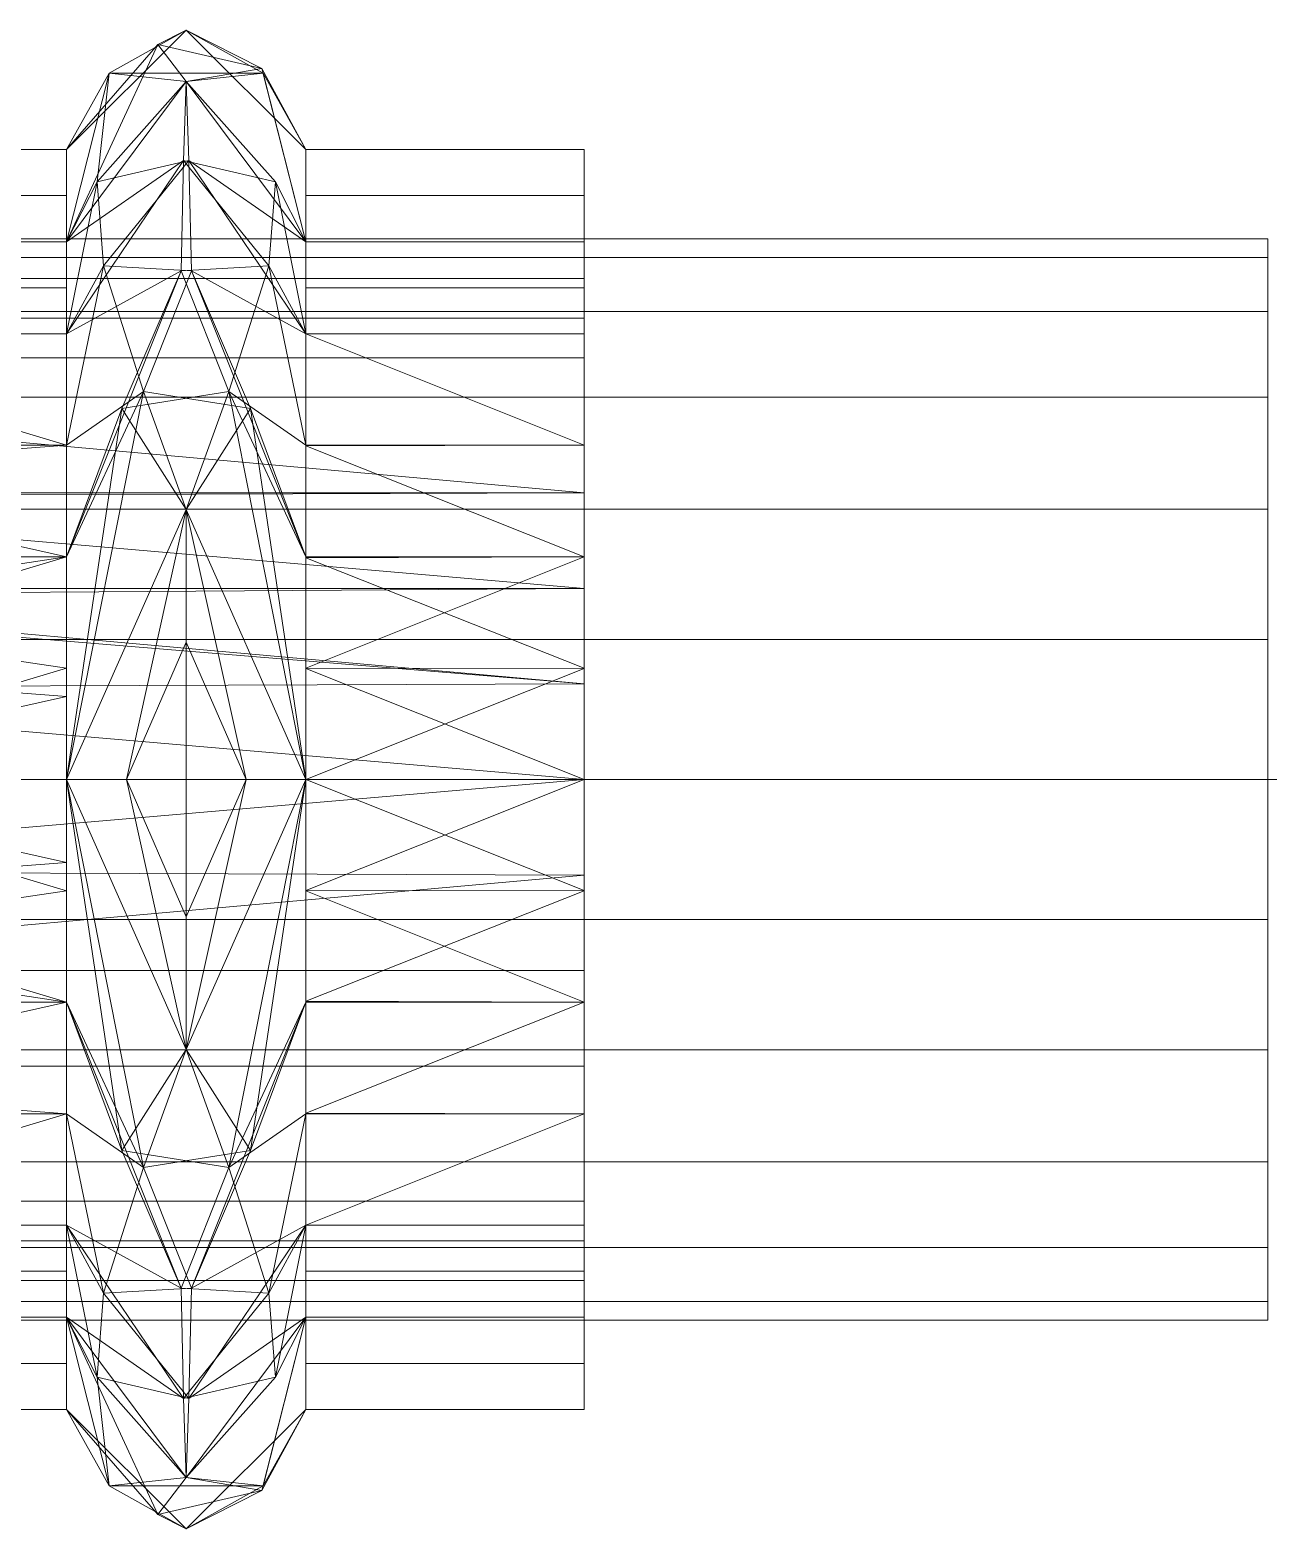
# Model space of a CAD drawing. Header units: inches. Extents: x -3325 to -59, y 5 to 733.
# Drawn here: x -284.154 to -282.648, y 474.831 to 476.655 of the extents above; entities that cross this region are included whole.
import ezdxf

# ---------------------------------------------------------------- set-up
doc = ezdxf.new("R2010")
doc.units = ezdxf.units.IN
doc.header["$MEASUREMENT"] = 0
doc.layers.add('P-PIPE', color=10, linetype='Continuous', lineweight=9)

# ---------------------------------------------------------------- blocks, each defined once
blk = doc.blocks.new('Victaulic-VicPress316-Elbow 90-45deg Style P568_P571 - Standard-523083-06 - Fifth Level')
at = {"layer": 'P-PIPE'}
mesh = blk.add_polyface(dxfattribs=at)
corners = [(-0.7665, 3.1815), (-0.542, 3.1815, 0.542), (0, 3.1815, 0.7665), (0.542, 3.1815, 0.542), (0.7665, 3.1815), (0.7665, 3.52), (0.542, 3.52, 0.542), (0, 3.52, 0.7665), (-0.542, 3.52, 0.542), (-0.7665, 3.52), (0.6548, 3.1815, 0.2698), (0.6542, 3.52, 0.271), (0.5981, 3.52, 0.4065), (0.271, 3.1815, 0.6542), (0.271, 3.52, 0.6542), (0.1355, 3.52, 0.7104), (-0.6542, 3.1815, 0.271), (-0.6542, 3.52, 0.271), (-0.7106, 3.52, 0.1349), (-0.271, 3.52, 0.6542), (-0.271, 3.1815, 0.6542), (-0.1355, 3.1815, 0.7104), (0.7104, 3.52, 0.1355), (0.7106, 3.1815, 0.1349), (0.5984, 3.1815, 0.4059), (0.4065, 3.1815, 0.5981), (0.4065, 3.52, 0.5981), (0.1355, 3.1815, 0.7104), (-0.5981, 3.1815, 0.4065), (-0.5981, 3.52, 0.4065), (-0.7104, 3.1815, 0.1355), (-0.4065, 3.52, 0.5981), (-0.4065, 3.1815, 0.5981), (-0.1355, 3.52, 0.7104)]
mesh.append_faces([[corners[k] for k in face] for face in [(5, 23, 4)]], dxfattribs={"vtx0": -1})
mesh.append_faces([[corners[k] for k in face] for face in [(22, 10, 23), (12, 3, 24), (18, 0, 30), (10, 22, 11), (24, 11, 12), (30, 17, 18)]], dxfattribs={"vtx0": -1, "vtx2": -1})
mesh.append_faces([[corners[k] for k in face] for face in [(12, 6, 3), (24, 10, 11), (30, 16, 17), (5, 22, 23)]], dxfattribs={"vtx1": -1, "vtx2": -1})
mesh.append_faces([[corners[k] for k in face] for face in [(2, 27, 15, 7), (6, 26, 25, 3), (7, 33, 21, 2), (29, 17, 16, 28), (8, 29, 28, 1), (1, 32, 31, 8), (27, 13, 14, 15), (26, 14, 13, 25), (32, 20, 19, 31), (33, 19, 20, 21)]], dxfattribs={"vtx1": -1, "vtx3": -1})
mesh.append_faces([[corners[k] for k in face] for face in [(18, 9, 0)]], dxfattribs={"vtx2": -1})
mesh = blk.add_polyface(dxfattribs=at)
corners = [(0.7665, 3.1815), (0.542, 3.1815, -0.542), (0, 3.1815, -0.7665), (-0.542, 3.1815, -0.542), (-0.7665, 3.1815), (-0.7665, 3.52), (-0.542, 3.52, -0.542), (0, 3.52, -0.7665), (0.542, 3.52, -0.542), (0.7665, 3.52), (-0.6548, 3.1815, -0.2698), (-0.6542, 3.52, -0.271), (-0.5981, 3.52, -0.4065), (-0.271, 3.1815, -0.6542), (-0.271, 3.52, -0.6542), (-0.1355, 3.52, -0.7104), (0.6542, 3.1815, -0.271), (0.6542, 3.52, -0.271), (0.7106, 3.52, -0.1349), (0.271, 3.52, -0.6542), (0.271, 3.1815, -0.6542), (0.1355, 3.1815, -0.7104), (-0.7104, 3.52, -0.1355), (-0.7106, 3.1815, -0.1349), (-0.5984, 3.1815, -0.4059), (-0.4065, 3.1815, -0.5981), (-0.4065, 3.52, -0.5981), (-0.1355, 3.1815, -0.7104), (0.5981, 3.1815, -0.4065), (0.5981, 3.52, -0.4065), (0.7104, 3.1815, -0.1355), (0.4065, 3.52, -0.5981), (0.4065, 3.1815, -0.5981), (0.1355, 3.52, -0.7104)]
mesh.append_faces([[corners[k] for k in face] for face in [(5, 23, 4)]], dxfattribs={"vtx0": -1})
mesh.append_faces([[corners[k] for k in face] for face in [(22, 10, 23), (18, 0, 30), (12, 3, 24), (10, 22, 11), (24, 11, 12), (30, 17, 18)]], dxfattribs={"vtx0": -1, "vtx2": -1})
mesh.append_faces([[corners[k] for k in face] for face in [(12, 6, 3), (24, 10, 11), (30, 16, 17), (5, 22, 23)]], dxfattribs={"vtx1": -1, "vtx2": -1})
mesh.append_faces([[corners[k] for k in face] for face in [(15, 7, 2, 27), (26, 14, 13, 25), (6, 26, 25, 3), (7, 33, 21, 2), (8, 29, 28, 1), (29, 17, 16, 28), (1, 32, 31, 8), (27, 13, 14, 15), (32, 20, 19, 31), (33, 19, 20, 21)]], dxfattribs={"vtx1": -1, "vtx3": -1})
mesh.append_faces([[corners[k] for k in face] for face in [(18, 9, 0)]], dxfattribs={"vtx2": -1})
mesh = blk.add_polyface(dxfattribs=at)
corners = [(-0.7665, 3.52), (-0.542, 3.52, 0.542), (0, 3.52, 0.7665), (0.542, 3.52, 0.542), (0.7665, 3.52), (0.6575, 3.52), (0.4649, 3.52, 0.4649), (0, 3.52, 0.6575), (-0.4649, 3.52, 0.4649), (-0.6575, 3.52)]
mesh.append_faces([[corners[k] for k in face] for face in [(8, 1, 2, 7)]], dxfattribs={"vtx0": -1, "vtx2": -1})
mesh.append_faces([[corners[k] for k in face] for face in [(2, 3, 6, 7)]], dxfattribs={"vtx1": -1, "vtx3": -1})
mesh.append_faces([[corners[k] for k in face] for face in [(9, 0, 1, 8)]], dxfattribs={"vtx2": -1})
mesh.append_faces([[corners[k] for k in face] for face in [(3, 4, 5, 6)]], dxfattribs={"vtx3": -1})
mesh = blk.add_polyface(dxfattribs=at)
corners = [(0.7665, 3.52), (0.542, 3.52, -0.542), (0, 3.52, -0.7665), (-0.542, 3.52, -0.542), (-0.7665, 3.52), (-0.6575, 3.52), (-0.4649, 3.52, -0.4649), (0, 3.52, -0.6575), (0.4649, 3.52, -0.4649), (0.6575, 3.52)]
mesh.append_faces([[corners[k] for k in face] for face in [(1, 8, 9, 0)]], dxfattribs={"vtx0": -1})
mesh.append_faces([[corners[k] for k in face] for face in [(8, 1, 2, 7)]], dxfattribs={"vtx0": -1, "vtx2": -1})
mesh.append_faces([[corners[k] for k in face] for face in [(6, 7, 2, 3)]], dxfattribs={"vtx1": -1, "vtx3": -1})
mesh.append_faces([[corners[k] for k in face] for face in [(3, 4, 5, 6)]], dxfattribs={"vtx3": -1})
mesh = blk.add_polyface(dxfattribs=at)
corners = [(-0.6575, 3.52), (-0.4649, 3.52, 0.4649), (0, 3.52, 0.6575), (0.4649, 3.52, 0.4649), (0.6575, 3.52), (0.6575, 2.221), (0.4649, 2.221, 0.4649), (0, 2.221, 0.6575), (-0.4649, 2.221, 0.4649), (-0.6575, 2.221), (0.2325, 3.52, 0.5612), (0.2325, 2.221, 0.5612), (0.3487, 2.221, 0.5131), (0.565, 2.221, 0.2234), (0.5612, 3.52, 0.2325), (0.5131, 3.52, 0.3487), (-0.5612, 3.52, 0.2325), (-0.5612, 2.221, 0.2325), (-0.5131, 2.221, 0.3487), (-0.2325, 3.52, 0.5612), (-0.2325, 2.221, 0.5612), (-0.1162, 2.221, 0.6094), (0.1162, 3.52, 0.6094), (0.1162, 2.221, 0.6094), (0.3487, 3.52, 0.5131), (0.6112, 2.221, 0.1117), (0.6094, 3.52, 0.1162), (0.5149, 2.221, 0.3442), (-0.6112, 2.221, 0.1117), (-0.6094, 3.52, 0.1162), (-0.5131, 3.52, 0.3487), (-0.3487, 2.221, 0.5131), (-0.3487, 3.52, 0.5131), (-0.1162, 3.52, 0.6094)]
mesh.append_faces([[corners[k] for k in face] for face in [(27, 14, 13), (15, 6, 3), (28, 29, 17)]], dxfattribs={"vtx0": -1, "vtx1": -1})
mesh.append_faces([[corners[k] for k in face] for face in [(3, 6, 12, 24), (28, 0, 29), (27, 15, 14), (11, 10, 24, 12)]], dxfattribs={"vtx0": -1, "vtx2": -1})
mesh.append_faces([[corners[k] for k in face] for face in [(26, 4, 25), (29, 16, 17), (14, 26, 13), (25, 13, 26), (27, 6, 15)]], dxfattribs={"vtx1": -1, "vtx2": -1})
mesh.append_faces([[corners[k] for k in face] for face in [(19, 33, 21, 20), (22, 10, 11, 23), (8, 18, 30, 1), (33, 2, 7, 21), (23, 7, 2, 22), (32, 19, 20, 31), (16, 30, 18, 17), (1, 32, 31, 8)]], dxfattribs={"vtx1": -1, "vtx3": -1})
mesh.append_faces([[corners[k] for k in face] for face in [(4, 5, 25), (28, 9, 0)]], dxfattribs={"vtx2": -1})
mesh = blk.add_polyface(dxfattribs=at)
corners = [(0.6575, 3.52), (0.4649, 3.52, -0.4649), (0, 3.52, -0.6575), (-0.4649, 3.52, -0.4649), (-0.6575, 3.52), (-0.6575, 2.221), (-0.4649, 2.221, -0.4649), (0, 2.221, -0.6575), (0.4649, 2.221, -0.4649), (0.6575, 2.221), (-0.5612, 3.52, -0.2325), (-0.5612, 2.221, -0.2325), (-0.6112, 2.221, -0.1117), (-0.2325, 2.221, -0.5612), (-0.2325, 3.52, -0.5612), (-0.1162, 3.52, -0.6094), (0.5612, 3.52, -0.2325), (0.5612, 2.221, -0.2325), (0.5131, 2.221, -0.3487), (0.2325, 3.52, -0.5612), (0.2325, 2.221, -0.5612), (0.1162, 2.221, -0.6094), (-0.5131, 3.52, -0.3487), (-0.5131, 2.221, -0.3487), (-0.6094, 3.52, -0.1162), (-0.3487, 3.52, -0.5131), (-0.3487, 2.221, -0.5131), (-0.1162, 2.221, -0.6094), (0.6112, 2.221, -0.1117), (0.6094, 3.52, -0.1162), (0.5131, 3.52, -0.3487), (0.3487, 2.221, -0.5131), (0.3487, 3.52, -0.5131), (0.1162, 3.52, -0.6094)]
mesh.append_faces([[corners[k] for k in face] for face in [(28, 29, 17)]], dxfattribs={"vtx0": -1, "vtx1": -1})
mesh.append_faces([[corners[k] for k in face] for face in [(11, 10, 24), (28, 0, 29)]], dxfattribs={"vtx0": -1, "vtx2": -1})
mesh.append_faces([[corners[k] for k in face] for face in [(29, 16, 17), (24, 4, 12), (12, 11, 24)]], dxfattribs={"vtx1": -1, "vtx2": -1})
mesh.append_faces([[corners[k] for k in face] for face in [(8, 18, 30, 1), (23, 6, 3, 22), (27, 7, 2, 15), (26, 13, 14, 25), (22, 10, 11, 23), (6, 26, 25, 3), (19, 33, 21, 20), (33, 2, 7, 21), (13, 27, 15, 14), (16, 30, 18, 17), (32, 19, 20, 31), (1, 32, 31, 8)]], dxfattribs={"vtx1": -1, "vtx3": -1})
mesh.append_faces([[corners[k] for k in face] for face in [(4, 5, 12), (28, 9, 0)]], dxfattribs={"vtx2": -1})
mesh = blk.add_polyface(dxfattribs=at)
corners = [(-0.7665, 2.8905), (-0.542, 2.8905, 0.542), (0, 2.8905, 0.7665), (0.542, 2.8905, 0.542), (0.7665, 2.8905), (0.912, 3.036), (0.7665, 3.1815), (0.542, 3.1815, 0.542), (0, 3.1815, 0.7665), (-0.542, 3.1815, 0.542), (-0.7665, 3.1815), (-0.912, 3.036), (0.8508, 3.036, 0.3284), (0.6542, 3.1815, 0.271), (0.6699, 3.0423, 0.6186), (0.3329, 3.036, 0.8491), (0.6542, 2.8905, 0.271), (-0.8508, 3.036, 0.3284), (-0.6542, 2.8905, 0.271), (-0.6699, 3.0297, 0.6186), (-0.3329, 3.036, 0.8491), (-0.6542, 3.1815, 0.271), (0.8392, 2.9632), (0.8392, 3.1087), (0.8966, 3.036, 0.167), (0.7661, 3.1143, 0.4512), (0.7691, 2.9841, 0.4721), (0.5981, 2.8905, 0.4065), (0.6078, 2.9354, 0.6247), (0.5145, 3.0392, 0.753), (0.271, 2.8905, 0.6542), (0.4658, 2.9276, 0.7271), (0.271, 3.1815, 0.6542), (0.0217, 3.036, 0.9117), (-0.8392, 3.1087), (-0.8392, 2.9632), (-0.8966, 3.036, 0.167), (-0.7661, 2.9577, 0.4512), (-0.7691, 3.0879, 0.4721), (-0.5981, 3.1815, 0.4065), (-0.6078, 3.1366, 0.6247), (-0.5145, 3.0328, 0.753), (-0.271, 3.1815, 0.6542), (-0.4658, 3.1444, 0.7271), (-0.271, 2.8905, 0.6542), (0.1789, 2.9424, 0.8594), (0.1789, 3.1296, 0.8594), (-0.1578, 3.1281, 0.8648), (-0.1586, 3.0014, 0.8939)]
mesh.append_faces([[corners[k] for k in face] for face in [(30, 45, 2), (39, 40, 9), (6, 12, 23), (4, 26, 16), (16, 26, 27), (0, 17, 35), (10, 38, 21), (21, 38, 39), (8, 46, 32), (2, 48, 44)]], dxfattribs={"vtx0": -1, "vtx1": -1})
mesh.append_faces([[corners[k] for k in face] for face in [(47, 42, 20), (26, 25, 14), (15, 45, 31), (12, 25, 26), (31, 28, 29), (14, 28, 26), (29, 32, 15), (19, 40, 38), (12, 26, 4), (19, 38, 37), (48, 33, 47), (17, 37, 38), (43, 40, 41), (17, 38, 10), (22, 24, 12), (23, 12, 24), (6, 25, 12), (13, 14, 25), (26, 28, 27), (29, 28, 14), (7, 29, 14), (45, 15, 46), (15, 31, 29), (28, 31, 3), (33, 45, 46), (46, 8, 33), (34, 36, 17), (35, 17, 36), (0, 37, 17), (18, 19, 37), (39, 38, 40), (41, 40, 19), (43, 20, 42), (19, 1, 41), (33, 48, 2), (20, 43, 41), (40, 43, 9), (41, 44, 20), (2, 45, 33), (31, 45, 30), (15, 32, 46), (48, 47, 20), (8, 47, 33), (20, 44, 48)]], dxfattribs={"vtx0": -1, "vtx1": -1, "vtx2": -1})
mesh.append_faces([[corners[k] for k in face] for face in [(12, 4, 22), (17, 10, 34), (36, 34, 11), (19, 18, 1), (28, 3, 27)]], dxfattribs={"vtx0": -1, "vtx2": -1})
mesh.append_faces([[corners[k] for k in face] for face in [(22, 5, 24), (7, 32, 29), (13, 7, 14), (6, 13, 25), (0, 18, 37), (1, 44, 41), (5, 23, 24), (30, 3, 31), (8, 42, 47), (11, 35, 36), (42, 9, 43)]], dxfattribs={"vtx1": -1, "vtx2": -1})
mesh = blk.add_polyface(dxfattribs=at)
corners = [(0.7665, 2.8905), (0.542, 2.8905, -0.542), (0, 2.8905, -0.7665), (-0.542, 2.8905, -0.542), (-0.7665, 2.8905), (-0.912, 3.036), (-0.7665, 3.1815), (-0.542, 3.1815, -0.542), (0, 3.1815, -0.7665), (0.542, 3.1815, -0.542), (0.7665, 3.1815), (0.912, 3.036), (-0.8508, 3.036, -0.3284), (-0.6542, 3.1815, -0.271), (-0.6699, 3.0423, -0.6186), (-0.3329, 3.036, -0.8491), (-0.6542, 2.8905, -0.271), (0.8508, 3.036, -0.3284), (0.6542, 2.8905, -0.271), (0.6699, 3.0297, -0.6186), (0.3329, 3.036, -0.8491), (0.6542, 3.1815, -0.271), (-0.8392, 2.9632), (-0.8392, 3.1087), (-0.7661, 3.1143, -0.4512), (-0.7691, 2.9841, -0.4721), (-0.5981, 2.8905, -0.4065), (-0.6078, 2.9354, -0.6247), (-0.5145, 3.0392, -0.753), (-0.271, 2.8905, -0.6542), (-0.4658, 2.9276, -0.7271), (-0.271, 3.1815, -0.6542), (-0.0217, 3.036, -0.9117), (0.8392, 3.1087), (0.8392, 2.9632), (0.8966, 3.036, -0.167), (0.7661, 2.9577, -0.4512), (0.7691, 3.0879, -0.4721), (0.5981, 3.1815, -0.4065), (0.6078, 3.1366, -0.6247), (0.5145, 3.0328, -0.753), (0.271, 3.1815, -0.6542), (0.4658, 3.1444, -0.7271), (0.271, 2.8905, -0.6542), (-0.1789, 2.9424, -0.8594), (-0.1789, 3.1296, -0.8594), (0.1578, 3.1281, -0.8648), (0.1586, 3.0014, -0.8939)]
mesh.append_faces([[corners[k] for k in face] for face in [(29, 44, 2), (34, 35, 11), (6, 12, 23), (4, 25, 16), (16, 25, 26), (10, 37, 21), (21, 37, 38), (8, 45, 31), (2, 47, 43)]], dxfattribs={"vtx0": -1, "vtx1": -1})
mesh.append_faces([[corners[k] for k in face] for face in [(2, 32, 47), (14, 24, 13), (15, 44, 30), (12, 24, 25), (14, 27, 25), (28, 31, 15), (41, 42, 20), (19, 36, 18), (12, 25, 4), (47, 32, 46), (19, 39, 37), (30, 27, 28), (17, 36, 37), (42, 39, 40), (25, 24, 14), (17, 37, 10), (22, 23, 12), (6, 24, 12), (25, 27, 26), (28, 27, 14), (7, 28, 14), (44, 15, 45), (15, 30, 28), (27, 30, 3), (32, 44, 45), (45, 8, 32), (35, 34, 17), (17, 33, 35), (37, 36, 19), (0, 36, 17), (37, 39, 38), (40, 39, 19), (1, 40, 19), (46, 41, 20), (20, 42, 40), (39, 42, 9), (40, 43, 20), (2, 44, 32), (30, 44, 29), (15, 31, 45), (47, 46, 20), (8, 46, 32), (20, 43, 47)]], dxfattribs={"vtx0": -1, "vtx1": -1, "vtx2": -1})
mesh.append_faces([[corners[k] for k in face] for face in [(12, 4, 22), (17, 10, 33), (27, 3, 26), (17, 34, 0), (35, 33, 11), (39, 9, 38)]], dxfattribs={"vtx0": -1, "vtx2": -1})
mesh.append_faces([[corners[k] for k in face] for face in [(0, 18, 36), (6, 13, 24), (7, 31, 28), (18, 1, 19), (13, 7, 14), (1, 43, 40), (29, 3, 30), (8, 41, 46), (41, 9, 42)]], dxfattribs={"vtx1": -1, "vtx2": -1})
mesh.append_faces([[corners[k] for k in face] for face in [(22, 5, 23)]], dxfattribs={"vtx2": -1})
mesh = blk.add_polyface(dxfattribs=at)
corners = [(-0.7665, 2.439), (-0.542, 2.439, 0.542), (0, 2.439, 0.7665), (0.542, 2.439, 0.542), (0.7665, 2.439), (0.7665, 2.8905), (0.542, 2.8905, 0.542), (0, 2.8905, 0.7665), (-0.542, 2.8905, 0.542), (-0.7665, 2.8905), (0.6827, 2.439, 0.2023), (0.6542, 2.8905, 0.271), (0.5981, 2.8905, 0.4065), (0.271, 2.439, 0.6542), (0.271, 2.8905, 0.6542), (0.1355, 2.8905, 0.7104), (-0.6542, 2.439, 0.271), (-0.6542, 2.8905, 0.271), (-0.7246, 2.8905, 0.1011), (-0.271, 2.8905, 0.6542), (-0.271, 2.439, 0.6542), (-0.1355, 2.439, 0.7104), (0.7104, 2.8905, 0.1355), (0.6124, 2.439, 0.3721), (0.4065, 2.8905, 0.5981), (0.4065, 2.439, 0.5981), (0.1355, 2.439, 0.7104), (-0.5981, 2.439, 0.4065), (-0.5981, 2.8905, 0.4065), (-0.7104, 2.439, 0.1355), (-0.4065, 2.8905, 0.5981), (-0.4065, 2.439, 0.5981), (-0.1355, 2.8905, 0.7104)]
mesh.append_faces([[corners[k] for k in face] for face in [(22, 4, 5)]], dxfattribs={"vtx0": -1})
mesh.append_faces([[corners[k] for k in face] for face in [(10, 11, 23), (6, 3, 12), (4, 22, 10), (12, 23, 11), (16, 17, 29), (18, 29, 17)]], dxfattribs={"vtx0": -1, "vtx1": -1})
mesh.append_faces([[corners[k] for k in face] for face in [(12, 3, 23), (18, 0, 29)]], dxfattribs={"vtx0": -1, "vtx2": -1})
mesh.append_faces([[corners[k] for k in face] for face in [(9, 0, 18)]], dxfattribs={"vtx1": -1})
mesh.append_faces([[corners[k] for k in face] for face in [(22, 11, 10)]], dxfattribs={"vtx1": -1, "vtx2": -1})
mesh.append_faces([[corners[k] for k in face] for face in [(15, 7, 2, 26), (13, 25, 24, 14), (7, 32, 21, 2), (26, 13, 14, 15), (8, 28, 27, 1), (1, 31, 30, 8), (25, 3, 6, 24), (28, 17, 16, 27), (31, 20, 19, 30), (32, 19, 20, 21)]], dxfattribs={"vtx1": -1, "vtx3": -1})
mesh = blk.add_polyface(dxfattribs=at)
corners = [(0.7665, 2.439), (0.542, 2.439, -0.542), (0, 2.439, -0.7665), (-0.542, 2.439, -0.542), (-0.7665, 2.439), (-0.7665, 2.8905), (-0.542, 2.8905, -0.542), (0, 2.8905, -0.7665), (0.542, 2.8905, -0.542), (0.7665, 2.8905), (-0.6827, 2.439, -0.2023), (-0.6542, 2.8905, -0.271), (-0.5981, 2.8905, -0.4065), (-0.271, 2.439, -0.6542), (-0.271, 2.8905, -0.6542), (-0.1355, 2.8905, -0.7104), (0.6542, 2.439, -0.271), (0.6542, 2.8905, -0.271), (0.7246, 2.8905, -0.1011), (0.271, 2.8905, -0.6542), (0.271, 2.439, -0.6542), (0.1355, 2.439, -0.7104), (-0.7104, 2.8905, -0.1355), (-0.6124, 2.439, -0.3721), (-0.4065, 2.8905, -0.5981), (-0.4065, 2.439, -0.5981), (-0.1355, 2.439, -0.7104), (0.5981, 2.439, -0.4065), (0.5981, 2.8905, -0.4065), (0.7104, 2.439, -0.1355), (0.4065, 2.8905, -0.5981), (0.4065, 2.439, -0.5981), (0.1355, 2.8905, -0.7104)]
mesh.append_faces([[corners[k] for k in face] for face in [(22, 4, 5)]], dxfattribs={"vtx0": -1})
mesh.append_faces([[corners[k] for k in face] for face in [(10, 11, 23), (6, 3, 12), (4, 22, 10), (16, 17, 29), (18, 29, 17), (12, 23, 11)]], dxfattribs={"vtx0": -1, "vtx1": -1})
mesh.append_faces([[corners[k] for k in face] for face in [(12, 3, 23), (18, 0, 29)]], dxfattribs={"vtx0": -1, "vtx2": -1})
mesh.append_faces([[corners[k] for k in face] for face in [(9, 0, 18)]], dxfattribs={"vtx1": -1})
mesh.append_faces([[corners[k] for k in face] for face in [(22, 11, 10)]], dxfattribs={"vtx1": -1, "vtx2": -1})
mesh.append_faces([[corners[k] for k in face] for face in [(15, 7, 2, 26), (25, 3, 6, 24), (13, 25, 24, 14), (7, 32, 21, 2), (8, 28, 27, 1), (28, 17, 16, 27), (1, 31, 30, 8), (26, 13, 14, 15), (31, 20, 19, 30), (32, 19, 20, 21)]], dxfattribs={"vtx1": -1, "vtx3": -1})

msp = doc.modelspace()

# ---------------------------------------------------------------- linework, layer by layer
at = {"layer": 'P-PIPE', "color": 1}
for p, q in [((-285.607, 475.7428, 1076), (-283.48, 475.7428, 1076)), ((-284.67, 475.7428, 1076), (-282.6484, 475.7428, 1076)), ((-284.67, 475.7428, 1076), (-282.6484, 475.7428, 1076)), ((-281.9921, 475.7428, 1076), (-282.6484, 475.7428, 1076))]:
    msp.add_line(p, q, dxfattribs=at)

# ---------------------------------------------------------------- block references
at = {"layer": 'P-PIPE', "color": 1, "extrusion": (0, 1, 0), "rotation": 90}
msp.add_blockref('Victaulic-VicPress316-Elbow 90-45deg Style P568_P571 - Standard-523083-06 - Fifth Level', (287, 1076, 475.7428), dxfattribs=at)

# ---------------------------------------------------------------- meshes
at = {"layer": 'P-PIPE', "color": 1}
mesh = msp.add_polyface(dxfattribs=at)
corners = [(-284.67, 476.4003, 1076), (-284.67, 476.3779, 1076.1702), (-284.67, 476.3122, 1076.3287), (-284.67, 476.2077, 1076.465), (-284.67, 476.0716, 1076.5694), (-284.67, 475.913, 1076.6351), (-284.67, 475.7428, 1076.6575), (-282.6484, 475.7428, 1076.6575), (-282.6484, 475.913, 1076.6351), (-282.6484, 476.0716, 1076.5694), (-282.6484, 476.2077, 1076.465), (-282.6484, 476.3122, 1076.3287), (-282.6484, 476.3779, 1076.1702), (-282.6484, 476.4003, 1076)]
mesh.append_faces([[corners[k] for k in face] for face in [(7, 8, 5, 6)]], dxfattribs={"vtx1": -1, "color": 1})
mesh.append_faces([[corners[k] for k in face] for face in [(8, 9, 4, 5), (3, 4, 9, 10), (11, 12, 1, 2), (2, 3, 10, 11)]], dxfattribs={"vtx1": -1, "vtx3": -1, "color": 1})
mesh.append_faces([[corners[k] for k in face] for face in [(12, 13, 0, 1)]], dxfattribs={"vtx3": -1, "color": 1})
mesh = msp.add_polyface(dxfattribs=at)
corners = [(-284.67, 475.7428, 1075.3425), (-284.67, 475.913, 1075.3649), (-284.67, 476.0716, 1075.4306), (-284.67, 476.2077, 1075.5351), (-284.67, 476.3122, 1075.6713), (-284.67, 476.3779, 1075.8299), (-284.67, 476.4003, 1076), (-282.6484, 476.4003, 1076), (-282.6484, 476.3779, 1075.8299), (-282.6484, 476.3122, 1075.6713), (-282.6484, 476.2077, 1075.5351), (-282.6484, 476.0716, 1075.4306), (-282.6484, 475.913, 1075.3649), (-282.6484, 475.7428, 1075.3425)]
mesh.append_faces([[corners[k] for k in face] for face in [(7, 8, 5, 6)]], dxfattribs={"vtx1": -1, "color": 1})
mesh.append_faces([[corners[k] for k in face] for face in [(8, 9, 4, 5), (3, 4, 9, 10), (11, 12, 1, 2), (2, 3, 10, 11)]], dxfattribs={"vtx1": -1, "vtx3": -1, "color": 1})
mesh.append_faces([[corners[k] for k in face] for face in [(12, 13, 0, 1)]], dxfattribs={"vtx3": -1, "color": 1})
mesh = msp.add_polyface(dxfattribs=at)
corners = [(-282.6484, 475.0853, 1076), (-282.6484, 475.1077, 1075.8299), (-282.6484, 475.1734, 1075.6713), (-282.6484, 475.2779, 1075.5351), (-282.6484, 475.414, 1075.4306), (-282.6484, 475.5726, 1075.3649), (-282.6484, 475.7428, 1075.3425), (-282.6484, 475.913, 1075.3649), (-282.6484, 476.0716, 1075.4306), (-282.6484, 476.2077, 1075.5351), (-282.6484, 476.3122, 1075.6713), (-282.6484, 476.3779, 1075.8299), (-282.6484, 476.4003, 1076), (-282.6484, 476.3779, 1076.1702), (-282.6484, 476.3122, 1076.3287), (-282.6484, 476.2077, 1076.465), (-282.6484, 476.0716, 1076.5694), (-282.6484, 475.913, 1076.6351), (-282.6484, 475.7428, 1076.6575), (-282.6484, 475.5726, 1076.6351), (-282.6484, 475.414, 1076.5694), (-282.6484, 475.2779, 1076.465), (-282.6484, 475.1734, 1076.3287), (-282.6484, 475.1077, 1076.1702)]
mesh.append_faces([[corners[k] for k in face] for face in [(23, 21, 22)]], dxfattribs={"vtx0": -1, "color": 1})
mesh.append_faces([[corners[k] for k in face] for face in [(5, 9, 3, 4), (11, 13, 9, 10)]], dxfattribs={"vtx0": -1, "vtx1": -1, "color": 1})
mesh.append_faces([[corners[k] for k in face] for face in [(13, 16, 21)]], dxfattribs={"vtx0": -1, "vtx1": -1, "vtx2": -1, "color": 1})
mesh.append_faces([[corners[k] for k in face] for face in [(21, 3, 9, 13)]], dxfattribs={"vtx0": -1, "vtx1": -1, "vtx2": -1, "vtx3": -1, "color": 1})
mesh.append_faces([[corners[k] for k in face] for face in [(12, 13, 11)]], dxfattribs={"vtx1": -1, "color": 1})
mesh.append_faces([[corners[k] for k in face] for face in [(7, 8, 9), (17, 18, 19, 16), (14, 15, 16, 13)]], dxfattribs={"vtx2": -1, "color": 1})
mesh.append_faces([[corners[k] for k in face] for face in [(1, 2, 3, 21), (23, 0, 1, 21), (19, 20, 21, 16), (5, 6, 7, 9)]], dxfattribs={"vtx2": -1, "vtx3": -1, "color": 1})
mesh = msp.add_polyface(dxfattribs=at)
corners = [(-284.67, 475.7428, 1076.6575), (-284.67, 475.5726, 1076.6351), (-284.67, 475.414, 1076.5694), (-284.67, 475.2779, 1076.465), (-284.67, 475.1734, 1076.3287), (-284.67, 475.1077, 1076.1702), (-284.67, 475.0853, 1076), (-282.6484, 475.0853, 1076), (-282.6484, 475.1077, 1076.1702), (-282.6484, 475.1734, 1076.3287), (-282.6484, 475.2779, 1076.465), (-282.6484, 475.414, 1076.5694), (-282.6484, 475.5726, 1076.6351), (-282.6484, 475.7428, 1076.6575)]
mesh.append_faces([[corners[k] for k in face] for face in [(5, 8, 9, 4)]], dxfattribs={"vtx0": -1, "vtx2": -1, "color": 1})
mesh.append_faces([[corners[k] for k in face] for face in [(3, 4, 9, 10), (11, 12, 1, 2), (2, 3, 10, 11)]], dxfattribs={"vtx1": -1, "vtx3": -1, "color": 1})
mesh.append_faces([[corners[k] for k in face] for face in [(6, 7, 8, 5)]], dxfattribs={"vtx2": -1, "color": 1})
mesh.append_faces([[corners[k] for k in face] for face in [(12, 13, 0, 1)]], dxfattribs={"vtx3": -1, "color": 1})
mesh = msp.add_polyface(dxfattribs=at)
corners = [(-284.67, 475.0853, 1076), (-284.67, 475.1077, 1075.8299), (-284.67, 475.1734, 1075.6713), (-284.67, 475.2779, 1075.5351), (-284.67, 475.414, 1075.4306), (-284.67, 475.5726, 1075.3649), (-284.67, 475.7428, 1075.3425), (-282.6484, 475.7428, 1075.3425), (-282.6484, 475.5726, 1075.3649), (-282.6484, 475.414, 1075.4306), (-282.6484, 475.2779, 1075.5351), (-282.6484, 475.1734, 1075.6713), (-282.6484, 475.1077, 1075.8299), (-282.6484, 475.0853, 1076)]
mesh.append_faces([[corners[k] for k in face] for face in [(7, 8, 5, 6)]], dxfattribs={"vtx1": -1, "color": 1})
mesh.append_faces([[corners[k] for k in face] for face in [(8, 9, 4, 5), (3, 4, 9, 10), (11, 12, 1, 2), (2, 3, 10, 11)]], dxfattribs={"vtx1": -1, "vtx3": -1, "color": 1})
mesh.append_faces([[corners[k] for k in face] for face in [(12, 13, 0, 1)]], dxfattribs={"vtx3": -1, "color": 1})

doc.saveas('drawing.dxf')
